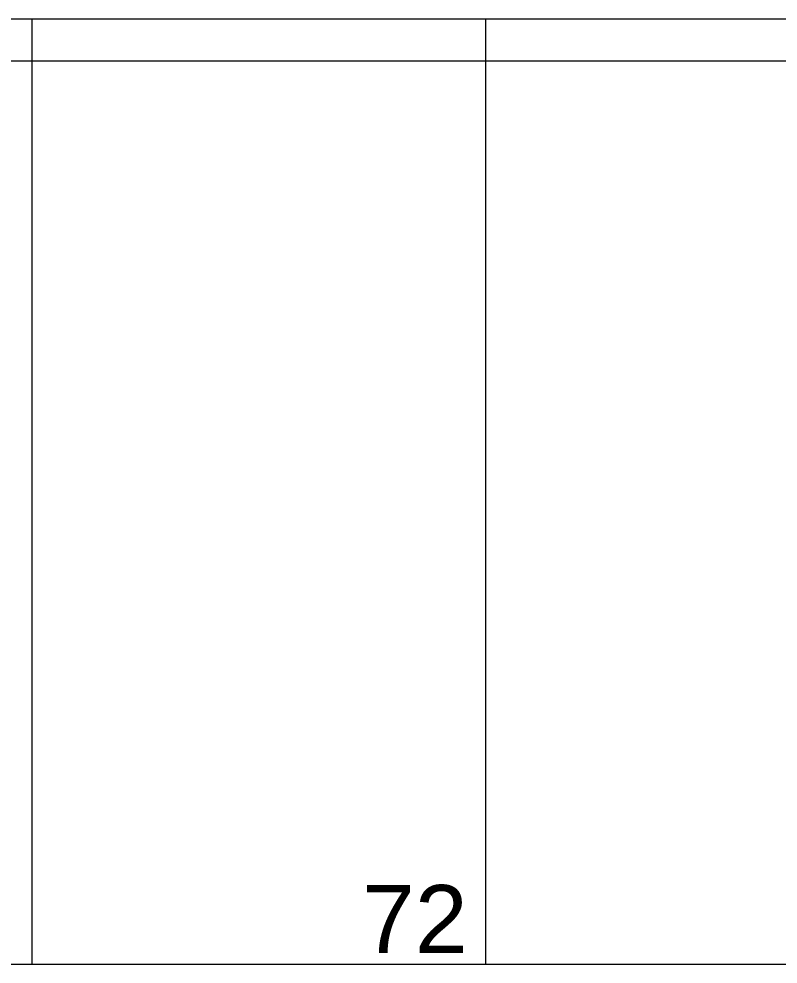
# Model space of a CAD drawing. Header units: inches. Extents: x 13 to 261, y -112 to -47.
# Drawn here: x 59.58 to 63.6, y -57.63 to -52.63 of the extents above; entities that cross this region are included whole.
import ezdxf

# ---------------------------------------------------------------- set-up
doc = ezdxf.new("R2010")
doc.units = ezdxf.units.IN
doc.header["$MEASUREMENT"] = 0
doc.linetypes.add('ACAD_ISO04W100', pattern=[30, 24, -3, 0, -3])
for name, color, linetype, lineweight in [('CAJONES', 3, 'Continuous', 20), ('EJES', 1, 'ACAD_ISO04W100', 13), ('TEXTOS', 124, 'Continuous', 30)]:
    doc.layers.add(name, color=color, linetype=linetype, lineweight=lineweight)
doc.styles.add('TEXTOS', font='ARIALUNI.TTF', dxfattribs={"height": 0.36})

msp = doc.modelspace()

# ---------------------------------------------------------------- linework, layer by layer
at = {"layer": 'CAJONES'}
for p, q in [((18.8507, -52.6268), (71.6507, -52.6268)), ((59.6507, -52.6268), (59.6507, -57.6268)), ((62.0507, -52.6268), (62.0507, -57.6268)), ((18.8507, -57.6268), (71.6507, -57.6268))]:
    msp.add_line(p, q, dxfattribs=at)
at = {"layer": 'EJES', "color": 1, "ltscale": 0.3}
msp.add_line((12.6505, -52.848), (116.0507, -52.848), dxfattribs=at)

# ---------------------------------------------------------------- texts
at = {"layer": 'TEXTOS', "style": 'TEXTOS'}
msp.add_text('72', height=0.36, dxfattribs=at).set_placement((61.3967, -57.5686))

doc.saveas('drawing.dxf')
